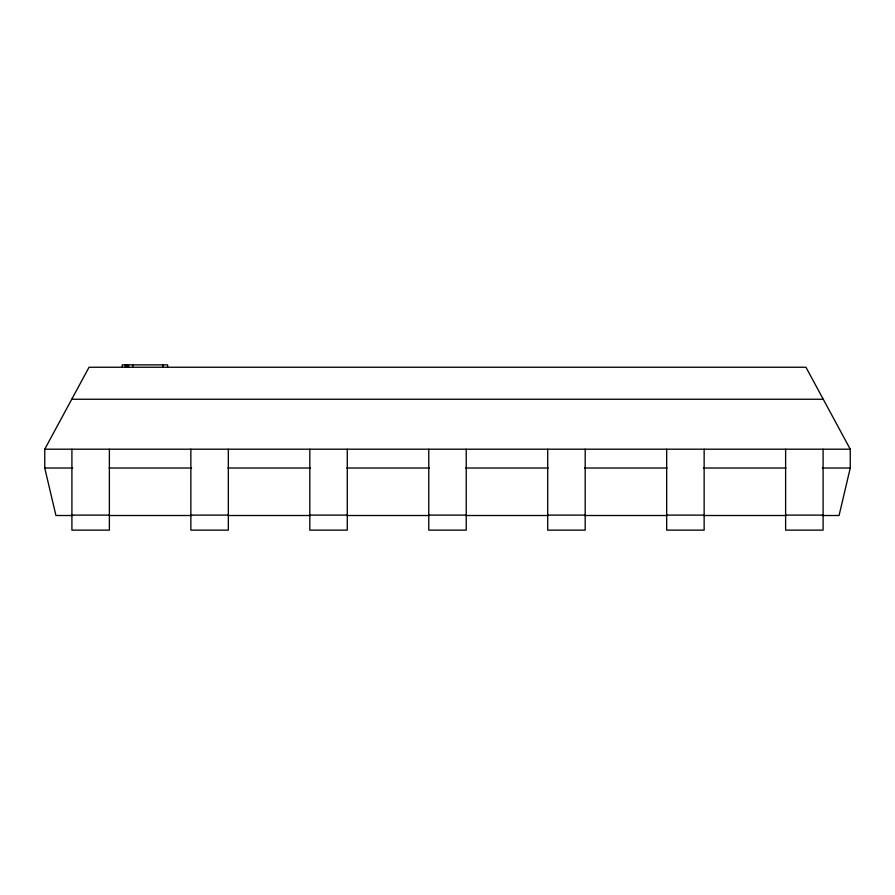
<?xml version="1.0" encoding="UTF-8"?>
<svg xmlns="http://www.w3.org/2000/svg" width="895" height="895" viewBox="0 0 895 895"><rect width="100%" height="100%" fill="white"/><g stroke="black" fill="none" stroke-linecap="round" stroke-linejoin="round"><path stroke-width="1.34" d="M72.719 515.509L55.937 515.509L44.75 468.029L44.75 449.2L89.052 367.241L805.947 367.241L850.25 449.2L850.25 468.029L839.062 515.509L822.281 515.509M71.745 399.248L823.255 399.248M44.75 449.2L850.25 449.2M44.75 468.029L72.719 468.029M109.078 468.029L191.586 468.029M227.945 468.029L310.453 468.029M346.812 468.029L429.32 468.029M465.68 468.029L548.188 468.029M584.547 468.029L667.055 468.029M703.414 468.029L785.922 468.029M822.281 468.029L850.25 468.029M71.913 515.106L109.38 515.106M190.859 515.106L228.326 515.106M309.815 515.106L347.282 515.106M428.772 515.106L466.228 515.106M547.718 515.106L585.185 515.106M666.674 515.106L704.141 515.106M785.62 515.106L823.087 515.106M109.078 515.509L191.586 515.509M227.945 515.509L310.453 515.509M346.812 515.509L429.32 515.509M465.68 515.509L548.188 515.509M584.547 515.509L667.055 515.509M703.414 515.509L785.922 515.509M823.087 449.2L823.087 530.131L785.62 530.131L785.62 449.2M704.141 449.2L704.141 530.131L666.674 530.131L666.674 449.2M585.185 449.2L585.185 530.131L547.718 530.131L547.718 449.2M466.228 449.2L466.228 530.131L428.772 530.131L428.772 449.2M347.282 449.2L347.282 530.131L309.815 530.131L309.815 449.2M228.326 449.2L228.326 530.131L190.859 530.131L190.859 449.2M167.611 367.241L167.611 364.869L122.212 364.869L122.212 367.241M162.991 364.869L162.991 367.241M132.673 364.869L132.673 367.241M128.533 364.869L128.533 367.241M128.209 364.869L128.209 367.241M127.213 364.869L127.213 367.241M125.3 364.869L125.3 367.241M109.38 449.2L109.38 530.131L71.913 530.131L71.913 449.2"/></g></svg>
